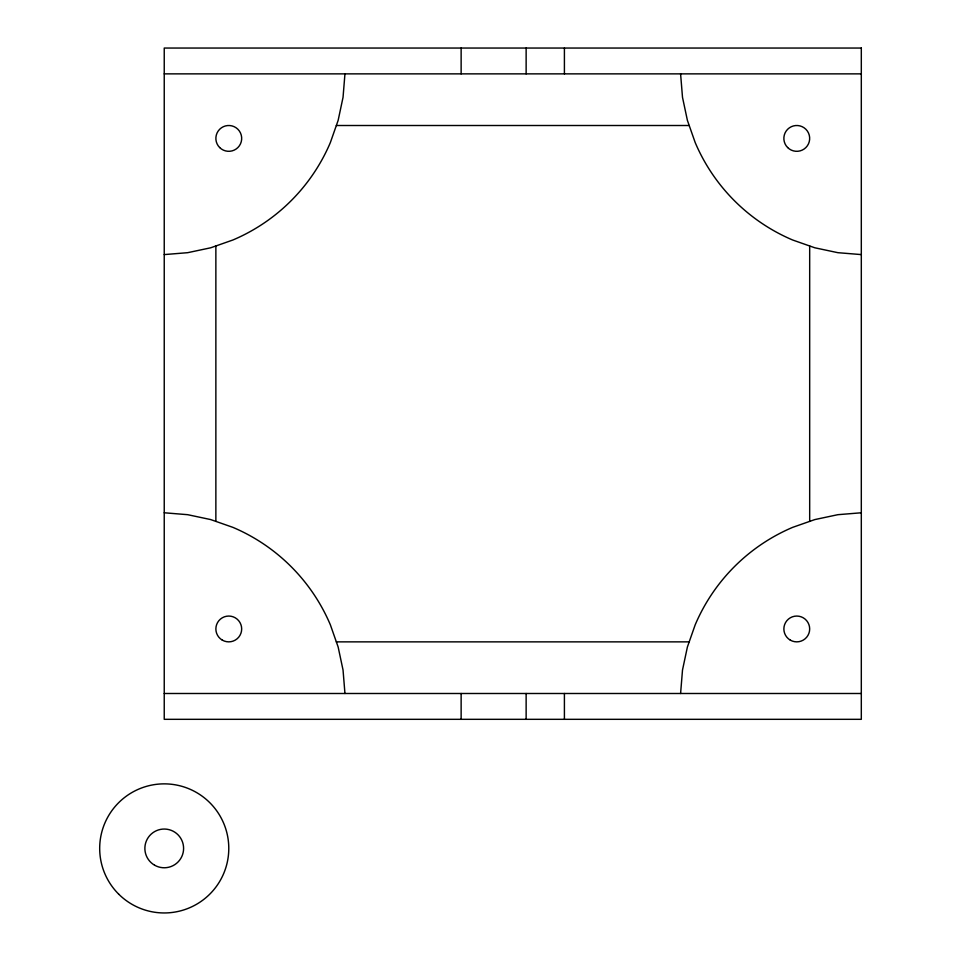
<?xml version="1.0" encoding="UTF-8"?>
<svg xmlns="http://www.w3.org/2000/svg" width="961" height="961" viewBox="0 0 961 961"><rect width="100%" height="100%" fill="white"/><g stroke="black" fill="none" stroke-linecap="round" stroke-linejoin="round"><path stroke-width="1.44" d="M344.951 73.865L343.041 97.325L338.152 120.341L330.368 142.54A183.947 183.947 0 0 1 232.898 239.998L210.699 247.794L187.683 252.683L164.235 254.593M680.592 693.494L682.502 670.045L687.391 647.029L695.187 624.83A183.947 183.947 0 0 1 792.645 527.361L814.844 519.577L837.86 514.688L861.308 512.778M164.235 73.865L861.308 73.865M336.338 125.507L689.205 125.507M336.338 641.864L689.205 641.864M164.235 693.494L861.308 693.494M861.308 254.593L837.86 252.683L814.844 247.794L792.645 239.998A183.947 183.947 0 0 1 695.187 142.54L687.391 120.341L682.502 97.325L680.592 73.865M164.235 512.778L187.683 514.688L210.699 519.577L232.898 527.361A183.947 183.947 0 0 1 330.368 624.83L338.152 647.029L343.041 670.045L344.951 693.494M809.679 245.98L809.679 521.391M564.407 48.05L564.407 73.865M564.407 693.494L564.407 719.321M526.135 48.05L526.135 73.865M526.135 693.494L526.135 719.321M461.136 48.05L461.136 73.865M461.136 693.494L461.136 719.321M215.865 245.98L215.865 521.391M861.308 48.05L164.235 48.05L164.235 719.321L861.308 719.321L861.308 48.05M219.649 147.538A12.913 12.913 0 0 0 241.247 141.76A12.913 12.913 0 0 0 225.439 125.939A12.913 12.913 0 0 0 219.649 147.538M787.636 147.538A12.913 12.913 0 0 0 809.234 141.76A12.913 12.913 0 0 0 793.426 125.939A12.913 12.913 0 0 0 787.636 147.538M790.314 640.134A12.913 12.913 0 0 0 809.679 628.95A12.913 12.913 0 0 0 790.314 617.779A12.913 12.913 0 0 0 790.314 640.134M222.315 640.134A12.913 12.913 0 0 0 241.679 628.95A12.913 12.913 0 0 0 222.315 617.779A12.913 12.913 0 0 0 222.315 640.134M118.587 894.042A64.543 64.543 0 0 0 226.58 865.116A64.543 64.543 0 0 0 147.526 786.062A64.543 64.543 0 0 0 118.587 894.042M154.553 865.176A19.364 19.364 0 0 0 183.599 848.407A19.364 19.364 0 0 0 154.553 831.637A19.364 19.364 0 0 0 154.553 865.176"/></g></svg>
